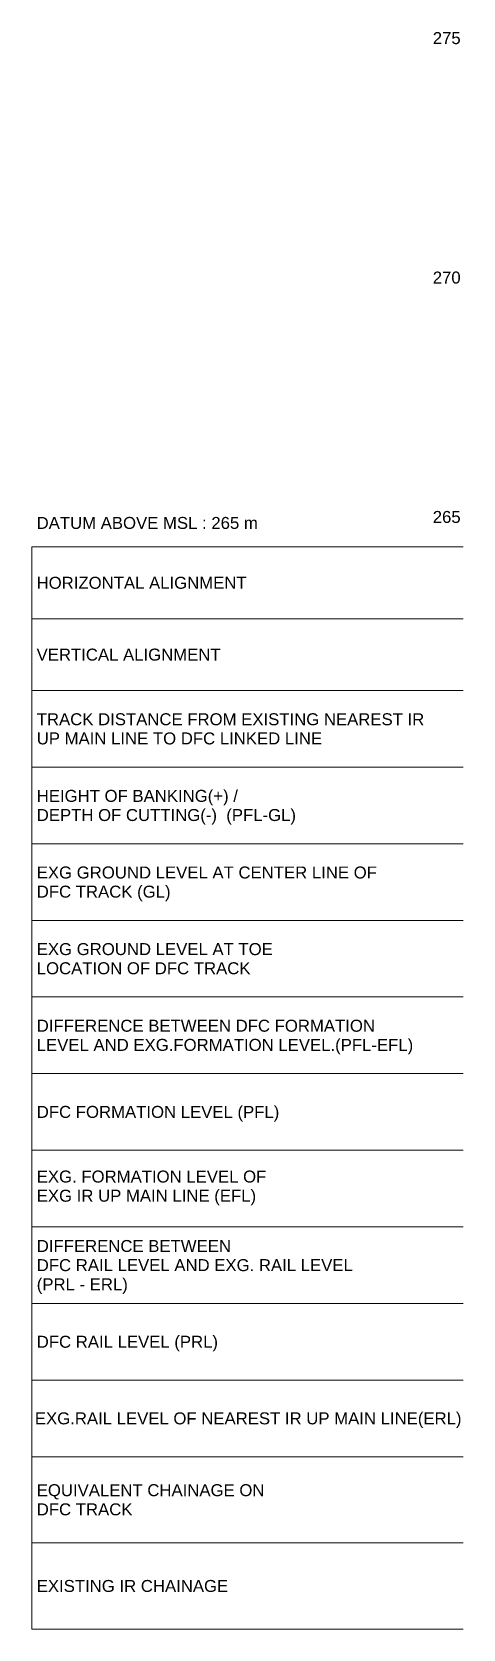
# Model space of a CAD drawing. Header units: metres. Extents: x 8131 to 21542, y -12378 to -11822.
# Drawn here: x 12905 to 12995, y -12231 to -11897.5 of the extents above; entities that cross this region are included whole.
import ezdxf
from ezdxf.enums import TextEntityAlignment as Align

# ---------------------------------------------------------------- set-up
doc = ezdxf.new("R2010")
doc.units = ezdxf.units.M
doc.header["$MEASUREMENT"] = 0
for name, color, linetype, lineweight in [('LS DATUM', 7, 'Continuous', 0), ('LS DATUM Y', 7, 'Continuous', 0), ('LS DIFF. EXG.RL & PRO. RL', 190, 'Continuous', 0), ('LS DIFF. PFL & EFL', 190, 'Continuous', 0), ('LS EXG GL AT PRO TOE', 7, 'Continuous', 0), ('LS EXG. FL', 7, 'Continuous', 0), ('LS EXG. GL', 7, 'Continuous', 0), ('LS EXG. IR CH', 7, 'Continuous', 0), ('LS EXG. RL', 7, 'Continuous', 0), ('LS FRAME', 7, 'Continuous', 0), ('LS PRO. CUT & FILL', 190, 'Continuous', 0), ('LS PRO. DFCC CH', 190, 'Continuous', 0), ('LS PRO. FL', 190, 'Continuous', 0), ('LS PRO. RL', 190, 'Continuous', 0), ("LS TRACK CENTER's", 190, 'Continuous', 0)]:
    doc.layers.add(name, color=color, linetype=linetype, lineweight=lineweight)
doc.layers.add('LS HORIZONTAL ALIGNMENT', color=190, linetype='Continuous')
doc.layers.add('LS VERTICAL ALIGNMENT', color=190, linetype='Continuous')
doc.styles.add('Style-Arial', font='arial.ttf')

msp = doc.modelspace()

# ---------------------------------------------------------------- linework, layer by layer
at = {"layer": 'LS FRAME'}
for points in [[(12995, -12231), (12905, -12231), (12905, -12005), (12995, -12005)], [(12995, -12020), (12905, -12020)], [(12995, -12035), (12905, -12035)], [(12995, -12051), (12905, -12051)], [(12995, -12067), (12905, -12067)], [(12995, -12083), (12905, -12083)], [(12995, -12099), (12905, -12099)], [(12995, -12115), (12905, -12115)], [(12995, -12131), (12905, -12131)], [(12995, -12147), (12905, -12147)], [(12995, -12163), (12905, -12163)], [(12995, -12179), (12905, -12179)], [(12995, -12195), (12905, -12195)], [(12995, -12213), (12905, -12213)]]:
    msp.add_lwpolyline(points, dxfattribs=at)

# ---------------------------------------------------------------- texts
at = {"layer": 'LS DATUM', "color": 7, "style": 'Style-Arial'}
msp.add_text('DATUM ABOVE MSL : 265 m', height=2.5, rotation=0, dxfattribs=at).set_placement((12905.97, -12000), align=Align.MIDDLE_LEFT)
at = {"layer": 'LS DATUM Y', "color": 7, "lineweight": 0, "style": 'Style-Arial'}
for s, p in [('275', (12994.5, -11900)), ('270', (12994.5, -11950)), ('265', (12994.5, -12000))]:
    msp.add_text(s, height=2.5, dxfattribs=at).set_placement(p, align=Align.RIGHT)
at = {"layer": 'LS DIFF. EXG.RL & PRO. RL', "style": 'Style-Arial'}
for s, p in [('DIFFERENCE BETWEEN ', (12906, -12151)), ('DFC RAIL LEVEL AND EXG. RAIL LEVEL ', (12906, -12155)), ('(PRL - ERL)', (12906, -12159))]:
    msp.add_text(s, height=2.5, rotation=0, dxfattribs=at).set_placement(p, align=Align.MIDDLE_LEFT)
at = {"layer": 'LS DIFF. PFL & EFL', "style": 'Style-Arial'}
for s, p in [('DIFFERENCE BETWEEN DFC FORMATION ', (12906, -12105)), ('LEVEL AND EXG.FORMATION LEVEL.(PFL-EFL)', (12906, -12109))]:
    msp.add_text(s, height=2.5, rotation=0, dxfattribs=at).set_placement(p, align=Align.MIDDLE_LEFT)
at = {"layer": 'LS EXG GL AT PRO TOE', "color": 7, "style": 'Style-Arial'}
for s, p in [('EXG GROUND LEVEL AT TOE', (12906, -12089)), ('LOCATION OF DFC TRACK', (12906, -12093))]:
    msp.add_text(s, height=2.5, rotation=0, dxfattribs=at).set_placement(p, align=Align.MIDDLE_LEFT)
at = {"layer": 'LS EXG. FL', "style": 'Style-Arial'}
for s, p in [('EXG. FORMATION LEVEL OF', (12906, -12136.5)), ('EXG IR UP MAIN LINE (EFL)', (12906, -12140.5))]:
    msp.add_text(s, height=2.5, rotation=0, dxfattribs=at).set_placement(p, align=Align.MIDDLE_LEFT)
at = {"layer": 'LS EXG. GL', "color": 7, "style": 'Style-Arial'}
for s, p in [('EXG GROUND LEVEL AT CENTER LINE OF ', (12906, -12073)), ('DFC TRACK (GL)', (12906, -12077))]:
    msp.add_text(s, height=2.5, rotation=0, dxfattribs=at).set_placement(p, align=Align.MIDDLE_LEFT)
at = {"layer": 'LS EXG. IR CH', "style": 'Style-Arial'}
msp.add_text('EXISTING IR CHAINAGE', height=2.5, rotation=0, dxfattribs=at).set_placement((12906, -12222), align=Align.MIDDLE_LEFT)
at = {"layer": 'LS EXG. RL', "style": 'Style-Arial'}
msp.add_text('EXG.RAIL LEVEL OF NEAREST IR UP MAIN LINE(ERL)', height=2.5, rotation=0, dxfattribs=at).set_placement((12905.61, -12187), align=Align.MIDDLE_LEFT)
at = {"layer": 'LS HORIZONTAL ALIGNMENT', "style": 'Style-Arial'}
msp.add_text('HORIZONTAL ALIGNMENT', height=2.5, rotation=0, dxfattribs=at).set_placement((12905.97, -12012.5), align=Align.MIDDLE_LEFT)
at = {"layer": 'LS PRO. CUT & FILL', "style": 'Style-Arial'}
for s, p in [('HEIGHT OF BANKING(+) /', (12906, -12057)), ('DEPTH OF CUTTING(-)  (PFL-GL)', (12906, -12061))]:
    msp.add_text(s, height=2.5, rotation=0, dxfattribs=at).set_placement(p, align=Align.MIDDLE_LEFT)
at = {"layer": 'LS PRO. DFCC CH', "style": 'Style-Arial'}
for s, p in [('EQUIVALENT CHAINAGE ON ', (12906, -12202)), ('DFC TRACK', (12906, -12206))]:
    msp.add_text(s, height=2.5, rotation=0, dxfattribs=at).set_placement(p, align=Align.MIDDLE_LEFT)
at = {"layer": 'LS PRO. FL', "style": 'Style-Arial'}
msp.add_text('DFC FORMATION LEVEL (PFL) ', height=2.5, rotation=0, dxfattribs=at).set_placement((12906, -12123), align=Align.MIDDLE_LEFT)
at = {"layer": 'LS PRO. RL', "style": 'Style-Arial'}
msp.add_text('DFC RAIL LEVEL (PRL)', height=2.5, rotation=0, dxfattribs=at).set_placement((12906, -12171), align=Align.MIDDLE_LEFT)
at = {"layer": "LS TRACK CENTER's", "style": 'Style-Arial'}
for s, p in [('TRACK DISTANCE FROM EXISTING NEAREST IR ', (12906, -12041)), ('UP MAIN LINE TO DFC LINKED LINE', (12906, -12045))]:
    msp.add_text(s, height=2.5, rotation=0, dxfattribs=at).set_placement(p, align=Align.MIDDLE_LEFT)
at = {"layer": 'LS VERTICAL ALIGNMENT', "style": 'Style-Arial'}
msp.add_text('VERTICAL ALIGNMENT', height=2.5, rotation=0, dxfattribs=at).set_placement((12905.97, -12027.5), align=Align.MIDDLE_LEFT)

doc.saveas('drawing.dxf')
